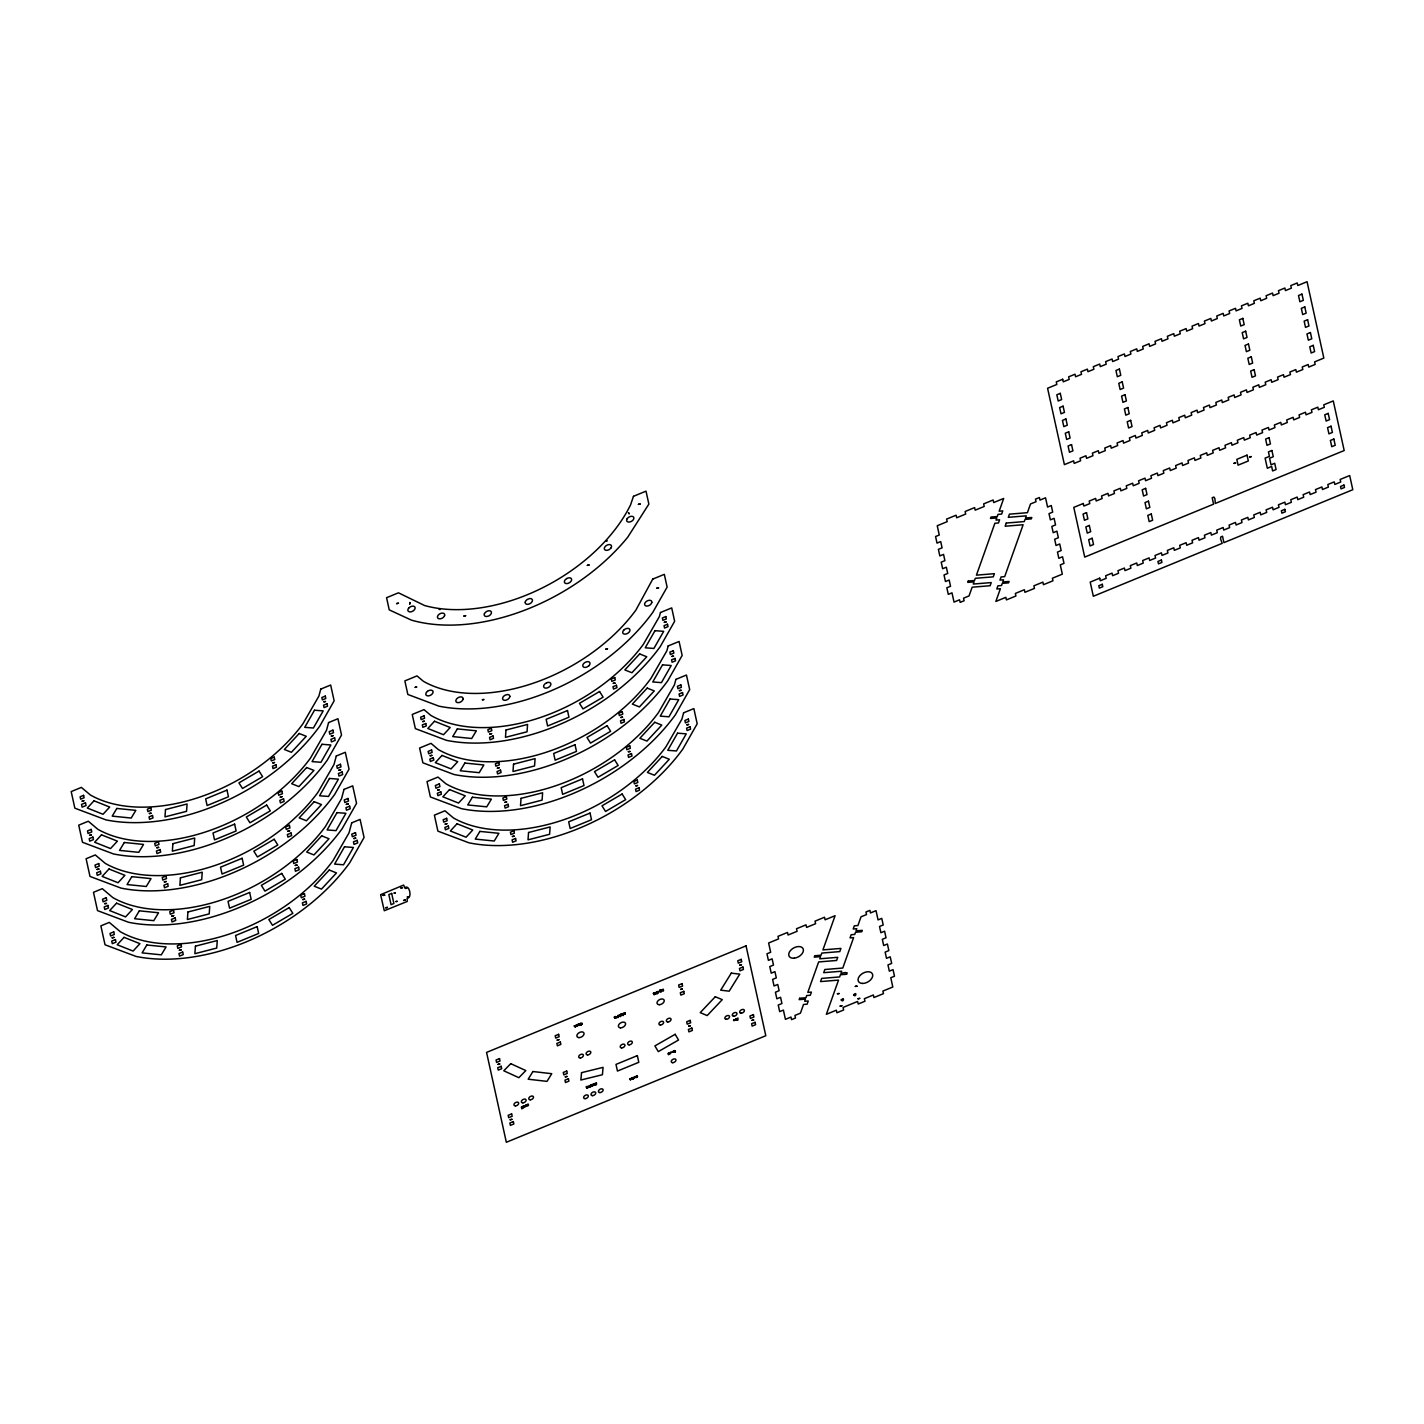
<?xml version="1.0" encoding="UTF-8"?>
<svg xmlns="http://www.w3.org/2000/svg" width="1424" height="1424" viewBox="0 0 1424 1424"><rect width="100%" height="100%" fill="white"/><g stroke="black" fill="none" stroke-linecap="round" stroke-linejoin="round"><path stroke-width="1.5" d="M633.271 1077.576L633.413 1078.698M616.628 1017.288C614.136 1018.302 617.5 1015.899 617.126 1016.896M591.939 1085.515C592.633 1086.298 593.612 1083.13 591.992 1085.604M629.675 1078.911C631.348 1081.386 628.767 1077.932 630.814 1079.267M630.939 1078.324L630.013 1079.089M524.975 1106.217L525.776 1105.042M574.602 1026.455C576.275 1028.288 575.794 1024.248 575.937 1026.206M528.073 1105.754L527.2 1105.896M577.841 1025.458L576.649 1026.117L576.524 1024.871M623.908 1014.422C622.128 1013.87 626.987 1014.119 623.997 1014.119M637.258 1076.847L636.154 1077.185L637.169 1075.85M662.249 990.73L663.406 990.748M672.52 1051.517C674.193 1053.368 671.968 1049.969 673.641 1052.087M659.526 990.712L660.683 991.976L661.163 989.983M668.657 1054.597C670.384 1054.686 669.209 1050.983 668.871 1053.902M588.183 1087.313L586.635 1087.491L587.952 1086.601M618.995 1016.611L618.603 1015.65M675.403 1051.464C674.424 1053.885 673.018 1049.31 675.403 1051.304M655.022 994.094L654.951 993.08M523.106 1107.765C520.614 1106.003 524.726 1108.513 523.836 1107.142M675.207 1050.752L673.694 1052.176M579.461 1023.589L578.375 1024.461M589.678 1085.907L589.981 1086.708M594.662 1085.017L594.146 1083.646L593.861 1084.803M591.565 1085.996L591.049 1085.017L591.476 1086.209M637.204 1076.562L636.777 1075.832M663.566 990.552L663.139 989.36L661.822 990.339M668.853 1053.6L669.725 1054.223L668.39 1054.33M631.793 1078.983L633.182 1078.965L632.879 1077.523M591.797 1085.07L592.455 1084.287M578.803 1025.333L580.191 1024.568M630.512 1079.445L630.654 1079.944M634.463 1077.096C632.114 1079.641 637.311 1076.864 634.214 1076.918M733.983 1019.548C732.132 1021.969 736.778 1019.655 734.232 1019.726M523.872 1106.822L523.106 1106.074L524.121 1107.196M659.917 991.104C662.836 993.098 658.013 988.95 660.967 990.41M675.154 1051.927L674.264 1050.663M735.46 1019.691L736.956 1019.317M578.838 1024.301L579.675 1025.209M619.547 1016.06L619.778 1015.419M620.793 1015.597C623.712 1015.704 619.867 1012.393 621.06 1015.437M736.92 1018.48C737.917 1018.943 733.716 1019.299 736.795 1020.065M654.773 994.344C652.156 991.763 654.915 996.658 654.631 993.311M620.846 1014.547L621.736 1014.297M658.903 991.656C658.992 992.848 659.437 991.318 657.799 991.46M657.479 991.887L658.155 992.955L657.55 991.727M736.956 1019.94L737.151 1018.641M522.341 1107.018L523.747 1106.395M576.328 1025.422L576.862 1026.241L577.361 1024.443M593.808 1084.323L595.179 1084.892M623.534 1013.639L625.385 1013.443M635.745 1076.562L636.742 1077.22M527.022 1105.131L527.966 1104.472M576.684 1025.227L577.628 1024.817M590.052 1085.693C592.882 1083.059 588.094 1087.527 591.423 1086.12M594.075 1084.18L595.535 1083.664L594.004 1083.771M624.958 1012.695L623.801 1013.692L625.189 1012.891M662.765 989.502L662.213 989.929M636.083 1077.025L636.902 1076.152M844.877 972.574L847.191 972.859L846.71 974.247L840.409 974.764L839.644 976.935L821.666 978.413L820.544 981.581L838.522 980.104L826.365 1014.297L836.351 1010.203L836.903 1012.767L843.631 1009.99L843.079 1007.427L857.64 1001.446L858.209 1004.009L864.938 1001.25L864.368 998.687L873.375 994.984L873.944 997.548L883.45 993.649L882.88 991.086L892.812 987.01L890.783 977.736L894.486 976.223L893.044 969.637L889.341 971.168L887.971 964.92L891.673 963.407L890.214 956.821L886.511 958.352L885.141 952.104L888.843 950.591L887.401 944.005L883.699 945.536L882.328 939.306L886.031 937.775L884.589 931.207L880.886 932.72L879.516 926.49L883.218 924.959L881.759 918.391L878.056 919.904L876.027 910.648L870.473 912.944L869.904 910.381L865.952 912.001L866.522 914.564L861.004 916.825L857.907 925.547L854.311 925.831L853.19 929L856.785 928.697L856.02 930.869L862.303 930.353L861.805 931.741L855.521 932.257L854.756 934.429L851.16 934.731L850.039 937.9L853.617 937.597L842.794 968.035L824.834 969.513L823.713 972.681L841.673 971.204L840.908 973.375L844.948 972.574M522.092 1108.62L522.021 1106.644M596.14 1082.792L596.371 1084.803L596.514 1082.952M577.094 1025.903L578.108 1025.333M595.552 1084.536L594.146 1084.536M736.03 1019.887L736.493 1018.712L737.169 1019.584M526.31 1106.145L526.097 1104.917M615.613 1017.768L615.399 1016.451M620.846 1015.223L621.914 1014.529M523.213 1106.359L523.284 1107.73M582.22 1024.123C579.675 1024.087 582.238 1021.88 582.167 1024.034M588.005 1087.527L587.097 1086.494L587.667 1087.989M624.193 1014.369L625.278 1013.852M623.943 1014.03L625.047 1013.692M662.142 990.303L663.299 990.303M593.256 1084.287L592.615 1085.729M526.043 1106.234L524.851 1107.071L524.53 1105.665M575.581 1026.597L575.759 1025.244M670.526 1052.265C670.277 1053.529 672.057 1051.464 671.647 1052.372M526.791 1104.775L526.791 1105.7M579.07 1025.28L580.191 1024.443M632.897 1077.932L631.864 1077.843L632.327 1079.072M668.443 1053.404L669.636 1053.867L669.084 1053.137M653.118 993.4L654.328 993.222M586.919 1086.583L587.845 1087.099M660.042 990.979L659.882 990.018M654.666 993.952L653.758 994.575M735.852 1019.086L736.92 1018.961M620.65 1014.369L621.095 1015.632M657.657 991.585L657.799 992.831M586.635 1086.815C587.792 1090.926 584.997 1084.999 586.866 1086.85M635.941 1076.259L636.457 1077.63M615.773 1017.822L614.812 1017.822M662.338 989.555L663.032 990.641M658.244 992.599L657.781 992.243M621.861 1015.437L621.896 1014.102M674.228 1051.019L674.46 1052.087M578.945 1024.016L579.746 1024.016M575.527 1026.508L574.103 1025.814L574.673 1026.633M670.775 1052.496L671.719 1052.55M623.926 1013.069L624.62 1014.351M632.487 1079.072L632.487 1077.612M618.906 1015.33L619.992 1014.689L620.419 1016.629M654.239 994.611L653.669 993.169L655.004 993.169M616.628 1017.519L615.328 1018.16M590.764 1085.017L590.818 1085.106M674.549 1051.962L673.623 1051.143M628.465 512.693L629.266 513.886L628.518 512.782M440.23 609.08L439.144 609.419L440.319 609.454M606.962 541.013L605.859 541.351L606.873 540.657M655.36 992.581L655.966 993.863L655.699 992.457M656.589 991.976L657.069 994.005L656.909 991.852M576.595 1025.476L577.752 1024.461M662.16 990.57L663.37 989.431M581.081 1025.191L580.6 1023.144L581.028 1025.102M623.071 1015.543L622.591 1013.514L623.392 1015.419M614.883 1018.302L614.242 1016.95L615.008 1018.16M617.909 1017.662L617.749 1015.49L618.176 1017.252M737.899 1017.929L738.006 1020.011M526.987 1105.22L528.322 1104.348M527.04 1105.398L528.571 1104.971L527.752 1104.205M588.984 1086.939L588.361 1086.031L589.376 1087.171M590.07 1086.209L591.547 1085.515M637.044 1076.206L637.596 1076.597M619.333 1015.045L618.675 1015.988M668.301 1053.19L668.604 1054.508M660.896 989.822L661.288 991.691M523.498 1105.967L524.014 1107.32M621.345 1013.977L622.092 1015.17M669.031 1054.33L668.283 1053.867M590.444 1086.815L589.821 1085.586M595.125 1083.344L596.015 1084.536M590.141 1086.37L591.102 1086.565M577.984 1024.675L578.162 1025.422M654.221 992.902L654.915 994.219M674.46 1050.592L675.279 1051.784M631.864 1077.843L632.559 1079.267M578.625 1024.016L579.301 1025.351M591.975 1084.554L592.847 1085.871M521.362 1107.035L521.771 1108.744M525.242 602.156L525.242 602.85A3.916 2.474 -29.2 0 0 529.283 603.972A3.916 2.474 -29.2 0 0 532.416 600.038L532.184 599.468A3.916 2.474 -29.2 0 0 529.319 598.65L527.467 599.379A3.916 2.474 -29.2 0 0 525.242 602.156M510.148 1119.78L511.892 1119.317L510.148 1119.78M165.504 809.562L164.97 816.878L186.544 811.324L187.078 803.99L165.504 809.562M172.909 843.667L172.357 851.178L194.162 845.553L194.714 838.042L172.909 843.667M180.421 877.825L179.869 885.354L201.692 879.712L202.244 872.2L180.421 877.825M187.932 912.001L187.381 919.512L209.203 913.888L209.755 906.376L187.932 912.001M195.444 946.159L194.892 953.688L216.715 948.064L217.267 940.534L195.444 946.159M506.001 730.014L505.467 737.347L527.04 731.776L527.574 724.442L506.001 730.014M513.53 764.172L512.996 771.505L534.552 765.952L535.086 758.618L513.53 764.172M521.042 798.348L520.508 805.681L542.081 800.11L542.615 792.776L521.042 798.348M528.553 832.506L528.019 839.84L549.593 834.286L550.127 826.952L528.553 832.506M581.544 1072.664L580.85 1080.033L602.405 1074.728L603.082 1067.359L581.544 1072.664M841.228 999.915C843.4 1003.475 845.019 995.803 841.228 999.915M853.581 994.842C855.735 998.42 857.444 990.677 853.581 994.842M509.828 696.443L509.667 697.173A3.916 2.474 -29.2 0 1 505.164 700.305A3.916 2.474 -29.2 0 1 502.743 697.724L503.117 696.959A3.916 2.474 -29.2 0 1 505.36 695.108L507.247 694.574A3.916 2.474 -29.2 0 1 509.828 696.443M400.892 888.078L402.583 887.65L400.998 887.9M858.031 998.811L859.722 998.366L858.031 998.811M320.774 689.091L318.869 696.14L302.867 723.873A144.856 91.545 -29.2 0 1 90.353 794.966L81.382 787.401L71.2 791.584L74.849 808.173L105.91 819.868A166.27 105.073 -29.2 0 0 319.777 726.115L334.142 700.822L330.671 685.033L320.774 689.091M328.588 722.573L326.505 730.316L310.485 758.066A144.981 91.634 -29.2 0 1 97.758 829.231L88.324 821.239L78.729 825.172L82.485 842.278L113.493 853.937A166.127 105.002 -29.2 0 0 327.182 760.274L341.529 735.015L337.933 718.728L328.588 722.573M336.295 756.002L334.017 764.474L317.997 792.242A144.981 91.634 -29.2 0 1 105.287 863.389L95.301 854.952L86.099 858.743L89.997 876.436L121.004 888.095A166.127 105.002 -29.2 0 0 334.693 794.432L349.04 769.174L345.32 752.281L336.295 756.002M344.021 789.412L341.529 798.65L325.509 826.401A144.981 91.634 -29.2 0 1 112.799 897.565L102.297 888.683L93.486 892.296L97.508 910.612L128.534 922.271A166.127 105.002 -29.2 0 0 342.205 828.608L356.552 803.35L352.707 785.852L344.021 789.412M351.728 822.841L349.04 832.809L333.038 860.577A144.981 91.634 -29.2 0 1 120.31 931.723L109.292 922.396L100.873 925.867L105.038 944.788L136.045 956.43A166.127 105.002 -29.2 0 0 349.734 862.766L364.063 837.526L360.094 819.405L351.728 822.841M652.744 579.105L635.852 610.166A144.856 91.545 -29.2 0 1 423.337 681.259L417.001 675.902L404.861 680.903L407.834 694.467L438.895 706.144A166.27 105.073 -29.2 0 0 652.762 612.409L667.126 587.115L664.314 574.353L652.744 579.105M660.469 612.516L659.365 616.592L643.363 644.342A144.856 91.545 -29.2 0 1 430.849 715.418L423.996 709.633L412.23 714.456L415.363 728.625L446.406 740.32A166.27 105.073 -29.2 0 0 660.273 646.567L674.638 621.273L671.701 607.906L660.469 612.516M668.176 645.944L666.877 650.768L650.893 678.5A144.856 91.545 -29.2 0 1 438.361 749.594L430.991 743.346L419.617 748.027L422.875 762.801L453.936 774.478A166.27 105.073 -29.2 0 0 667.785 680.743L682.149 655.449L679.088 641.476L668.176 645.944M675.902 679.373L674.406 684.926L658.404 712.676A144.856 91.545 -29.2 0 1 445.872 783.752L437.969 777.077L427.004 781.58L430.386 796.959L461.447 808.654A166.27 105.073 -29.2 0 0 675.314 714.901L689.679 689.608L686.457 675.029L675.902 679.373M683.609 712.801L681.918 719.102L665.916 746.835A144.856 91.545 -29.2 0 1 453.402 817.928L444.964 810.79L434.391 815.151L437.898 831.135L468.959 842.812A166.27 105.073 -29.2 0 0 682.826 749.077L697.19 723.784L693.844 708.6L683.609 712.801M557.193 1040.107L558.867 1039.698L557.193 1040.107M484.427 613.708L484.213 614.438A3.916 2.474 -29.2 0 0 486.545 616.503L488.414 616.094A3.916 2.474 -29.2 0 0 491.209 613.548L491.422 612.818A3.916 2.474 -29.2 0 0 488.646 610.789A3.916 2.474 -29.2 0 0 484.427 613.708M688.718 1026.134L690.391 1025.761L688.718 1026.134M739.786 965.116L741.459 964.742L739.786 965.116M82.147 801.125L83.82 800.769L82.147 801.125M89.605 835.301L91.403 834.909L89.605 835.301M97.117 869.459L98.915 869.067L97.117 869.459M104.628 903.635L106.444 903.421L104.628 903.635M149.378 813.567L151.051 813.211L149.378 813.567M112.158 937.793L113.956 937.401L112.158 937.793M156.836 847.743L158.634 847.351L156.836 847.743M164.347 881.901L166.145 881.509L164.347 881.901M171.859 916.077L173.657 915.685L171.859 916.077M179.388 950.235L181.186 949.844L179.388 950.235M272.821 762.872L274.494 762.516L272.821 762.872M280.279 797.048L282.077 796.657L280.279 797.048M323.871 701.854L325.544 701.498L323.978 701.676M287.79 831.207L289.588 830.833L287.79 831.207M331.329 736.03L333.127 735.638L331.329 736.03M295.302 865.383L297.1 865.169L295.302 865.383M338.841 770.206L340.639 769.814L338.841 770.206M302.814 899.559L304.611 899.167L302.814 899.559M396.655 603.598L398.453 603.224L396.655 603.598M346.352 804.364L348.15 803.973L346.352 804.364M353.882 838.54L355.68 838.149L353.882 838.54M415.132 687.4L416.823 687.044L415.256 687.222M422.661 721.576L424.334 721.22L422.661 721.576M463.939 616.058L465.612 615.684L463.939 616.058M380.635 894.788L384.284 910.737L407.246 901.445L407.139 898.241C412.604 898.384 409.275 883.539 404.843 887.828L403.633 885.069L380.742 894.628M383.02 895.393L384.694 895.198L383.02 895.393M430.173 755.752L431.846 755.379L430.173 755.752M385.744 907.782L387.417 907.408L385.744 907.782M394.163 893.026L395.231 892.901L394.163 893.026M396.032 901.57L397.118 901.339L396.032 901.57M405.484 888.38L406.57 888.256L405.484 888.38M403.633 900.431L405.306 900.057L403.633 900.431M437.684 789.911L439.357 789.715L437.684 789.911M407.371 896.924L408.439 896.693L407.442 896.8M482.362 699.86L484.035 699.487L482.469 699.665M445.196 824.087L446.869 823.713L445.196 824.087M489.874 734.019L491.565 733.663L489.874 734.019M497.403 768.195L499.076 767.821L497.403 768.195M504.915 802.353L506.588 801.997L504.915 802.353M587.364 565.364L589.055 565.008L587.364 565.364M512.426 836.529L514.1 836.155L512.426 836.529M638.433 504.345L640.124 503.989L638.433 504.345M605.805 649.166L607.478 648.792L605.805 649.166M613.317 683.324L615.008 683.128L613.317 683.324M498.062 1064.369L499.735 1063.995L498.062 1064.369M656.856 588.148L658.547 587.952L656.856 588.148M620.828 717.5L622.519 717.144L620.828 717.5M664.367 622.324L666.058 621.95L664.367 622.324M628.358 751.676L630.031 751.48L628.358 751.676M671.897 656.482L673.57 656.126L672.003 656.304M635.869 785.834L637.543 785.478L635.869 785.834M679.408 690.658L681.081 690.284L679.408 690.658M565.275 1076.811L566.966 1076.455L565.275 1076.811M686.92 724.816L688.593 724.46L686.92 724.816M680.636 989.395L682.31 989.021L680.636 989.395M751.961 1020.367L753.634 1020.011L751.961 1020.367M837.437 993.738L839.11 993.543L837.437 993.738M840.16 1006.109L841.833 1005.753L840.16 1006.109M855.326 986.387L856.999 986.191L855.326 986.387M1233.914 463.387L1235.587 463.031L1233.914 463.387M1249.596 456.944L1251.269 456.588L1249.596 456.944M633.466 496.317L630.618 504.772A144.856 91.545 -29.2 0 1 424.619 605.538L398.453 592.811L386.563 597.706L389.233 609.864L411.429 620.134A166.27 105.073 -29.2 0 0 627.681 537.257L648.863 504.114L646.015 491.155L633.466 496.317M799.629 998.26L799.149 999.63L805.432 999.114L804.667 1001.286L808.262 1001.001L807.123 1004.169L803.528 1004.454L800.43 1013.176L794.93 1015.437L795.482 1018L791.548 1019.62L790.979 1017.056L785.425 1019.335L783.396 1010.097L779.676 1011.61L778.234 1005.041L781.936 1003.511L780.566 997.281L776.863 998.794L775.421 992.225L779.124 990.695L777.753 984.465L774.051 985.978L772.609 979.409L776.311 977.879L774.941 971.649L771.221 973.179L769.779 966.593L773.481 965.08L772.111 958.833L768.408 960.363L766.966 953.777L770.669 952.264L768.622 942.991L778.572 938.914L778.002 936.351L787.508 932.453L788.077 935.016L797.084 931.314L796.514 928.751L806.02 924.835L806.589 927.398L815.596 923.713L815.026 921.15L824.532 917.234L825.101 919.797L835.087 915.703L822.93 949.897L840.908 948.42L839.786 951.588L821.808 953.065L821.043 955.237L814.742 955.753L814.261 957.142L820.544 956.625L819.779 958.797L837.739 957.32L836.618 960.47L818.64 961.948L807.817 992.403L811.413 992.101L810.292 995.269L806.696 995.554L805.931 997.743L799.629 998.26M968.249 581.01L967.75 582.38L974.034 581.864L973.268 584.054L991.246 582.576L990.107 585.727L972.147 587.204L969.05 595.926L963.532 598.187L964.101 600.75L960.15 602.37L959.58 599.807L954.027 602.085L951.997 592.847L948.295 594.36L946.835 587.792L950.538 586.261L949.167 580.031L945.465 581.544L944.023 574.976L947.725 573.445L946.355 567.215L942.652 568.728L941.211 562.16L944.913 560.629L943.542 554.399L939.84 555.93L938.38 549.344L942.083 547.831L940.712 541.583L937.01 543.114L935.568 536.528L939.27 535.015L937.241 525.741L947.174 521.665L946.604 519.101L956.109 515.203L956.679 517.766L965.686 514.064L965.116 511.501L974.621 507.585L975.191 510.148L984.198 506.463L983.646 503.9L993.151 499.984L993.703 502.547L1003.689 498.453L999.167 511.198L1002.763 510.896L1001.642 514.064L998.046 514.367L997.263 516.538L990.979 517.054L990.481 518.443L996.782 517.927L995.999 520.098L999.595 519.796L998.473 522.964L994.878 523.249L976.437 575.154L994.397 573.676L993.276 576.845L975.298 578.304L974.532 580.494L968.249 581.01M1006.287 523.053L1005.166 526.221L1023.126 524.744L1004.685 576.631L1001.09 576.934L999.968 580.102L1003.564 579.799L1002.781 581.971L1009.082 581.455L1008.584 582.843L1002.3 583.359L1001.517 585.531L997.921 585.834L996.8 588.984L1000.396 588.699L995.857 601.444L1005.86 597.332L1006.412 599.896L1015.917 595.997L1015.365 593.434L1024.372 589.732L1024.942 592.295L1034.447 588.397L1033.877 585.834L1042.884 582.131L1043.454 584.694L1052.959 580.796L1052.389 578.233L1062.322 574.157L1060.293 564.883L1063.995 563.37L1062.553 556.784L1058.833 558.297L1057.462 552.067L1061.165 550.554L1059.723 543.968L1056.021 545.499L1054.65 539.251L1058.352 537.738L1056.911 531.152L1053.208 532.683L1051.838 526.435L1055.54 524.922L1054.098 518.336L1050.378 519.867L1049.007 513.637L1052.71 512.106L1051.268 505.538L1047.566 507.051L1045.536 497.795L1039.983 500.091L1039.413 497.528L1035.462 499.148L1036.031 501.711L1030.513 503.971L1027.416 512.693L1009.456 514.153L1008.317 517.321L1026.295 515.844L1025.529 518.016L1031.813 517.499L1031.314 518.888L1025.031 519.404L1024.265 521.576L1006.287 523.053M651.783 602.601L650.964 604.079A3.916 2.474 -29.2 0 1 647.564 606.001L646.656 606.054A3.916 2.474 -29.2 0 1 644.947 603.011A3.916 2.474 -29.2 0 1 649.771 600.305L650.572 600.447A3.916 2.474 -29.2 0 1 651.783 602.601M463.014 699.273L462.711 700.021A3.916 2.474 -29.2 0 1 458.724 702.619L457.051 702.495A3.916 2.474 -29.2 0 1 456.25 699.54L456.784 698.792A3.916 2.474 -29.2 0 1 461.109 696.906A3.916 2.474 -29.2 0 1 463.014 699.273M444.555 615.666L444.181 616.414A3.916 2.474 -29.2 0 1 439.215 618.817A3.916 2.474 -29.2 0 1 437.951 615.542L438.539 614.812A3.916 2.474 -29.2 0 1 442.045 613.121L443.665 613.335A3.916 2.474 -29.2 0 1 444.555 615.666M627.147 518.745L626.774 519.493A3.916 2.474 -29.2 0 0 628.393 522.021L629.266 522.038A3.916 2.474 -29.2 0 0 633.573 519.244A3.916 2.474 -29.2 0 0 632.114 516.342L631.241 516.325A3.916 2.474 -29.2 0 0 627.735 518.016L627.147 518.745M314.508 710.22L304.718 727.344L313.405 728.002L323.195 710.879L314.508 710.22M321.966 744.289L312.07 761.609L320.97 762.285L330.866 744.966L321.966 744.289M329.478 778.447L319.581 795.767L328.481 796.443L338.396 779.142L329.478 778.447M337.007 812.623L327.093 829.943L336.011 830.619L345.907 813.3L337.007 812.623M344.519 846.782L334.622 864.101L343.522 864.795L353.419 847.476L344.519 846.782M655.004 630.672L645.232 647.795L653.901 648.454L663.691 631.348L655.004 630.672M662.534 664.848L652.744 681.971L661.43 682.63L671.202 665.506L662.534 664.848M670.045 699.006L660.255 716.13L668.942 716.806L678.732 699.682L670.045 699.006M677.557 733.182L667.767 750.306L676.453 750.964L686.243 733.841L677.557 733.182M116.839 808.44L112.211 816.13L131.204 818.052L135.832 810.363L116.839 808.44M124.315 842.492L119.545 850.395L138.769 852.335L143.521 844.432L124.315 842.492M131.827 876.668L127.056 884.553L146.28 886.493L151.033 878.608L131.827 876.668M139.338 910.826L134.586 918.729L153.792 920.669L158.545 912.766L139.338 910.826M146.85 945.002L142.097 952.887L161.304 954.845L166.074 946.942L146.85 945.002M457.353 728.892L452.707 736.582L471.7 738.504L476.346 730.815L457.353 728.892M464.865 763.05L460.219 770.758L479.212 772.68L483.857 764.973L464.865 763.05M472.376 797.226L467.731 804.934L486.723 806.838L491.369 799.149L472.376 797.226M479.888 831.402L475.26 839.092L494.253 841.014L498.881 833.307L479.888 831.402M532.914 1071.524L528.162 1079.214L547.012 1081.368L551.764 1073.696L532.914 1071.524M731.277 973.144L720.686 990.178L729.177 991.175L739.768 974.123L731.277 973.144M623.659 630.28L623.125 631.01A3.916 2.474 -29.2 0 0 623.32 633.627L623.926 633.965A3.916 2.474 -29.2 0 0 629.034 632.238A3.916 2.474 -29.2 0 0 628.767 628.554L627.984 628.393A3.916 2.474 -29.2 0 0 624.371 629.604L623.659 630.28M611.038 547.884L609.703 549.255A3.916 2.474 -29.2 0 1 605.342 550.091L604.773 549.7A3.916 2.474 -29.2 0 1 605.414 546.3A3.916 2.474 -29.2 0 1 609.792 544.609L610.522 544.822A3.916 2.474 -29.2 0 1 611.038 547.884M409.026 607.799L408.421 608.511A3.916 2.474 -29.2 0 0 408.279 611.216L409.56 611.857A3.916 2.474 -29.2 0 0 413.174 610.878L413.939 610.255A3.916 2.474 -29.2 0 0 414.153 606.41A3.916 2.474 -29.2 0 0 409.026 607.799M93.984 800.804L87.309 808.031L103.009 814.279L109.701 807.052L93.984 800.804M101.496 834.838L94.643 842.243L110.538 848.562L117.391 841.157L101.496 834.838M109.007 869.014L102.154 876.419L118.05 882.738L124.903 875.333L109.007 869.014M116.537 903.19L109.666 910.577L125.561 916.896L132.414 909.509L116.537 903.19M124.048 937.348L117.195 944.753L133.073 951.072L139.944 943.667L124.048 937.348M434.498 721.256L427.805 728.483L443.523 734.731L450.198 727.504L434.498 721.256M442.01 755.432L435.317 762.641L451.034 768.889L457.709 761.68L442.01 755.432M449.521 789.59L442.846 796.817L458.546 803.065L465.239 795.838L449.521 789.59M457.033 823.766L450.358 830.975L466.057 837.223L472.75 830.014L457.033 823.766M299.182 733.485L284.337 749.469L291.404 752.299L306.249 736.297L299.182 733.485M306.694 767.518L291.671 783.698L298.915 786.6L313.939 770.42L306.694 767.518M314.206 801.676L299.182 817.874L306.427 820.776L321.468 804.578L314.206 801.676M321.717 835.852L306.694 852.033L313.956 854.934L328.98 838.754L321.717 835.852M329.247 870.028L314.206 886.209L321.468 889.11L336.491 872.93L329.247 870.028M639.679 653.936L624.833 669.921L631.9 672.751L646.763 656.767L639.679 653.936M647.208 688.095L632.345 704.097L639.412 706.927L654.275 690.925L647.208 688.095M654.72 722.271L639.857 738.273L646.941 741.085L661.786 725.101L654.72 722.271M662.231 756.429L647.386 772.431L654.453 775.261L669.298 759.259L662.231 756.429M715.293 996.729L700.216 1012.624L707.194 1015.561L722.271 999.648L715.293 996.729M510.753 1063.675L503.776 1070.777L518.852 1077.683L525.83 1070.581L510.753 1063.675M427.467 691.37L426.755 692.028A3.916 2.474 -29.2 0 0 426.702 695.571A3.916 2.474 -29.2 0 0 431.419 694.663L432.131 694.004A3.916 2.474 -29.2 0 0 432.469 690.64L431.08 690.142A3.916 2.474 -29.2 0 0 427.467 691.37M588.61 665.969L586.884 667.019A3.916 2.474 -29.2 0 1 583.537 667.019L583.057 666.557A3.916 2.474 -29.2 0 1 584.552 662.765A3.916 2.474 -29.2 0 1 589.251 662.035L589.732 662.48A3.916 2.474 -29.2 0 1 588.61 665.969M566.841 578.536L565.987 579.087A3.916 2.474 -29.2 0 0 564.58 582.594L565.008 583.092A3.916 2.474 -29.2 0 0 570.027 582.309A3.916 2.474 -29.2 0 0 571.006 578.322L570.383 577.984A3.916 2.474 -29.2 0 0 567.767 578.108L566.841 578.536M259.061 771.06L238.947 782.862L242.507 788.487L262.621 776.685L259.061 771.06M266.662 805.076L246.299 817.02L249.948 822.787L270.293 810.861L266.662 805.076M274.173 839.252L253.828 851.196L257.459 856.963L277.805 845.019L274.173 839.252M281.685 873.41L261.34 885.354L264.971 891.139L285.316 879.195L281.685 873.41M599.575 691.512L579.461 703.314L583.003 708.938L603.117 697.137L599.575 691.512M289.197 907.586L268.851 919.53L272.482 925.297L292.846 913.354L289.197 907.586M607.087 725.67L586.973 737.472L590.515 743.114L610.629 731.313L607.087 725.67M614.598 759.846L594.484 771.648L598.027 777.273L618.158 765.471L614.598 759.846M622.128 794.005L601.996 805.806L605.556 811.449L625.67 799.647L622.128 794.005M675.136 1034.305L654.898 1045.91L658.297 1051.624L678.536 1040.018L675.136 1034.305M546.62 682.808L545.73 683.289A3.916 2.474 -29.2 0 0 543.648 686.101L543.701 686.777A3.916 2.474 -29.2 0 0 547.902 687.685A3.916 2.474 -29.2 0 0 550.821 683.716L550.536 683.128A3.916 2.474 -29.2 0 0 547.564 682.488L546.62 682.808M409.863 602.566L409.685 604.043L409.863 602.566M1062.696 379.265L1056.27 381.899L1056.839 384.462L1047.583 388.271L1064.387 464.633L1073.643 460.842L1074.194 463.405L1080.62 460.771L1080.051 458.208L1085.978 455.769L1086.548 458.332L1092.956 455.698L1092.404 453.135L1098.331 450.696L1098.883 453.259L1105.309 450.625L1104.739 448.062L1110.667 445.623L1111.236 448.186L1117.644 445.552L1117.092 442.989L1123.02 440.568L1123.572 443.131L1129.997 440.479L1129.428 437.916L1135.355 435.495L1135.925 438.058L1142.333 435.424L1141.781 432.86L1147.708 430.422L1148.26 432.985L1154.686 430.351L1154.116 427.787L1160.044 425.349L1160.613 427.912L1167.021 425.278L1166.47 422.714L1172.379 420.276L1172.949 422.839L1179.375 420.205L1178.805 417.641L1184.732 415.221L1185.302 417.784L1191.71 415.149L1191.158 412.586L1197.068 410.148L1197.637 412.711L1204.063 410.076L1203.494 407.513L1209.421 405.075L1209.991 407.638L1216.399 405.003L1215.847 402.44L1221.756 400.002L1222.326 402.565L1228.752 399.93L1228.182 397.367L1234.11 394.946L1234.679 397.51L1241.087 394.875L1240.518 392.312L1246.445 389.873L1247.015 392.437L1253.44 389.802L1252.871 387.239L1258.798 384.8L1259.35 387.364L1265.776 384.729L1265.206 382.166L1271.134 379.727L1271.703 382.291L1278.129 379.656L1277.559 377.093L1283.487 374.672L1284.039 377.218L1290.464 374.583L1289.895 372.02L1295.822 369.599L1296.392 372.162L1302.8 369.528L1302.248 366.965L1308.175 364.526L1308.727 367.089L1315.153 364.455L1314.583 361.892L1323.839 358.083L1307.054 281.721L1297.798 285.53L1297.228 282.967L1290.803 285.601L1291.372 288.164L1285.445 290.585L1284.875 288.022L1278.467 290.674L1279.037 293.237L1273.109 295.658L1272.54 293.095L1266.114 295.729L1266.684 298.292L1260.756 300.731L1260.204 298.168L1253.779 300.802L1254.348 303.365L1248.421 305.804L1247.851 303.241L1241.425 305.875L1241.995 308.438L1236.068 310.877L1235.516 308.314L1229.09 310.948L1229.66 313.511L1223.732 315.932L1223.163 313.369L1216.755 316.003L1217.306 318.567L1211.379 321.005L1210.827 318.442L1204.401 321.076L1204.971 323.64L1199.044 326.078L1198.474 323.515L1192.066 326.149L1192.618 328.713L1186.69 331.151L1186.139 328.588L1179.713 331.222L1180.282 333.786L1174.355 336.206L1173.785 333.643L1167.377 336.278L1167.929 338.841L1162.002 341.279L1161.45 338.716L1155.024 341.351L1155.594 343.914L1149.666 346.352L1149.097 343.789L1142.689 346.424L1143.241 348.987L1137.313 351.425L1136.761 348.862L1130.336 351.497L1130.905 354.06L1124.978 356.481L1124.408 353.935L1118 356.57L1118.552 359.133L1112.642 361.554L1112.073 358.99L1105.647 361.625L1106.217 364.188L1100.289 366.627L1099.72 364.063L1093.312 366.698L1093.863 369.261L1087.954 371.7L1087.384 369.136L1080.958 371.771L1081.528 374.334L1075.601 376.773L1075.031 374.209L1068.623 376.844L1069.193 379.407L1063.265 381.828L1062.696 379.265M1060.275 393.344L1056.822 394.768L1058.192 400.998L1061.645 399.592L1060.275 393.344M1119.406 369.065L1115.953 370.489L1117.324 376.719L1120.777 375.313L1119.406 369.065M1242.832 318.389L1239.378 319.795L1240.749 326.043L1244.202 324.619L1242.832 318.389M1301.963 294.109L1298.51 295.516L1299.881 301.763L1303.334 300.339L1301.963 294.109M83.589 795.357L80.118 796.781L80.652 799.184L84.105 797.76L83.589 795.357M325.295 696.105L321.842 697.529L322.376 699.914L325.829 698.49L325.295 696.105M85.476 802.78L81.524 804.4L82.129 807.141L86.081 805.521L85.476 802.78M326.986 703.794L323.533 705.218L324.067 707.603L327.52 706.179L326.986 703.794M1063.087 406.16L1059.634 407.584L1061.005 413.814L1064.458 412.408L1063.087 406.16M1122.219 381.881L1118.766 383.305L1120.136 389.535L1123.589 388.111L1122.219 381.881M1245.662 331.187L1242.209 332.611L1243.579 338.841L1247.032 337.435L1245.662 331.187M1304.776 306.908L1301.322 308.332L1302.693 314.562L1306.164 313.155L1304.776 306.908M1065.917 418.976L1062.446 420.4L1063.835 426.63L1067.288 425.206L1065.917 418.976M1125.031 394.697L1121.578 396.121L1122.949 402.351L1126.402 400.927L1125.031 394.697M1248.474 344.003L1245.021 345.427L1246.392 351.657L1249.845 350.251L1248.474 344.003M1307.606 319.724L1304.153 321.148L1305.523 327.378L1308.976 325.971L1307.606 319.724M91.207 829.391L87.505 830.922L88.057 833.485L91.759 831.954L91.207 829.391M332.931 730.138L329.229 731.651L329.781 734.214L333.483 732.701L332.931 730.138M150.802 807.817L147.348 809.224L147.882 811.627L151.336 810.203L150.802 807.817M274.245 757.123L270.791 758.547L271.325 760.932L274.779 759.508L274.245 757.123M1068.73 431.792L1065.277 433.216L1066.647 439.446L1070.1 438.022L1068.73 431.792M1127.861 407.513L1124.408 408.937L1125.779 415.167L1129.232 413.743L1127.861 407.513M1251.287 356.819L1247.833 358.243L1249.204 364.473L1252.657 363.049L1251.287 356.819M1310.418 332.54L1306.965 333.964L1308.336 340.194L1311.789 338.77L1310.418 332.54M92.898 837.081L89.196 838.611L89.748 841.175L93.45 839.644L92.898 837.081M334.622 737.828L330.92 739.341L331.472 741.904L335.174 740.391L334.622 737.828M152.493 815.489L149.039 816.913L149.573 819.316L153.027 817.892L152.493 815.489M275.936 764.813L272.482 766.219L273.016 768.622L276.47 767.198L275.936 764.813M227.003 790.106L205.643 798.882L207.103 805.539L228.463 796.764L227.003 790.106M1071.542 444.608L1068.089 446.015L1069.46 452.262L1072.913 450.838L1071.542 444.608M1130.674 420.329L1127.221 421.735L1128.591 427.983L1132.044 426.559L1130.674 420.329M1254.117 369.635L1250.664 371.059L1252.034 377.289L1255.487 375.865L1254.117 369.635M1313.231 345.356L1309.777 346.78L1311.148 353.01L1314.619 351.586L1313.231 345.356M424.085 715.827L420.632 717.233L421.148 719.636L424.619 718.212L424.085 715.827M665.809 616.556L662.356 617.98L662.872 620.366L666.343 618.942L665.809 616.556M425.776 723.499L422.323 724.923L422.839 727.326L426.31 725.902L425.776 723.499M667.5 624.246L664.047 625.67L664.563 628.055L668.034 626.631L667.5 624.246M98.719 863.567L95.016 865.08L95.586 867.643L99.288 866.13L98.719 863.567M340.443 764.296L336.74 765.827L337.292 768.39L340.995 766.86L340.443 764.296M158.438 841.833L154.735 843.364L155.287 845.927L158.99 844.396L158.438 841.833M281.863 791.157L278.161 792.67L278.73 795.233L282.433 793.72L281.863 791.157M100.41 871.257L96.707 872.77L97.277 875.333L100.979 873.82L100.41 871.257M342.134 771.986L338.431 773.517L338.983 776.08L342.686 774.549L342.134 771.986M160.129 849.523L156.426 851.054L156.978 853.617L160.681 852.086L160.129 849.523M283.554 798.846L279.852 800.359L280.421 802.922L284.124 801.409L283.554 798.846M234.622 824.14L213.013 833.004L214.526 839.84L236.117 830.975L234.622 824.14M431.597 749.985L428.143 751.409L428.677 753.794L432.131 752.388L431.597 749.985M673.321 650.732L669.867 652.139L670.401 654.542L673.855 653.118L673.321 650.732M491.316 728.269L487.862 729.675L488.379 732.078L491.832 730.654L491.316 728.269M614.759 677.575L611.288 678.999L611.822 681.384L615.275 679.96L614.759 677.575M433.288 757.675L429.834 759.099L430.368 761.484L433.822 760.06L433.288 757.675M675.012 658.422L671.558 659.828L672.092 662.231L675.546 660.807L675.012 658.422M493.007 735.959L489.553 737.365L490.07 739.768L493.523 738.344L493.007 735.959M616.45 685.264L612.979 686.688L613.513 689.074L616.966 687.65L616.45 685.264M106.23 897.743L102.528 899.256L103.098 901.819L106.8 900.288L106.23 897.743M347.954 798.472L344.252 799.985L344.822 802.549L348.524 801.036L347.954 798.472M567.5 710.558L546.14 719.334L547.617 725.991L568.959 717.215L567.5 710.558M165.949 876.009L162.247 877.522L162.799 880.085L166.501 878.572L165.949 876.009M289.392 825.315L285.672 826.846L286.242 829.409L289.944 827.878L289.392 825.315M1083.29 503.491L1073.785 507.389L1084.714 557.087L1213.586 504.167L1212.18 497.759L1213.907 497.047L1214.903 498.56L1215.313 503.455L1344.185 450.536L1333.273 400.927L1323.768 404.825L1324.302 407.3L1318.393 409.738L1317.823 407.175L1311.397 409.809L1311.967 412.373L1306.039 414.811L1305.47 412.248L1299.062 414.882L1299.614 417.446L1293.704 419.884L1293.134 417.321L1286.709 419.955L1287.278 422.519L1281.351 424.939L1280.781 422.376L1274.373 425.028L1274.925 427.592L1269.015 430.012L1268.446 427.449L1262.02 430.084L1262.59 432.647L1256.662 435.085L1256.093 432.522L1249.685 435.157L1250.254 437.72L1244.327 440.158L1243.757 437.595L1237.331 440.23L1237.901 442.793L1231.974 445.231L1231.422 442.668L1224.996 445.303L1225.566 447.866L1219.638 450.287L1219.069 447.723L1212.643 450.358L1213.212 452.921L1207.285 455.36L1206.733 452.796L1200.307 455.431L1200.877 457.994L1194.95 460.433L1194.38 457.869L1187.972 460.504L1188.524 463.067L1182.596 465.506L1182.045 462.942L1175.619 465.577L1176.188 468.14L1170.261 470.561L1169.691 467.998L1163.283 470.632L1163.835 473.195L1157.908 475.634L1157.356 473.071L1150.93 475.705L1151.5 478.268L1145.572 480.707L1145.003 478.144L1138.595 480.778L1139.147 483.341L1133.219 485.78L1132.667 483.217L1126.242 485.851L1126.811 488.414L1120.884 490.835L1120.314 488.272L1113.906 490.924L1114.458 493.487L1108.531 495.908L1107.979 493.345L1101.553 495.979L1102.123 498.542L1096.195 500.981L1095.626 498.418L1089.218 501.052L1089.769 503.615L1083.86 506.054L1083.29 503.491M107.921 905.415L104.219 906.946L104.789 909.509L108.491 907.978L107.921 905.415M349.645 806.162L345.943 807.675L346.513 810.238L350.215 808.725L349.645 806.162M167.64 883.699L163.938 885.212L164.49 887.775L168.192 886.262L167.64 883.699M291.083 833.004L287.363 834.535L287.933 837.098L291.635 835.568L291.083 833.004M242.133 858.298L220.524 867.18L222.037 874.016L243.629 865.133L242.133 858.298M1086.512 512.64L1083.059 514.064L1084.429 520.294L1087.883 518.87L1086.512 512.64M1145.644 488.361L1142.19 489.785L1143.561 496.015L1147.014 494.591L1145.644 488.361M1269.069 437.666L1265.616 439.09L1266.986 445.32L1270.457 443.914L1269.069 437.666M1328.2 413.387L1324.747 414.811L1326.118 421.041L1329.571 419.635L1328.2 413.387M439.322 783.876L435.37 785.514L435.975 788.237L439.927 786.618L439.322 783.876M680.832 684.891L677.379 686.315L677.913 688.7L681.366 687.294L680.832 684.891M498.827 762.427L495.374 763.851L495.908 766.237L499.361 764.83L498.827 762.427M622.27 711.751L618.817 713.157L619.333 715.56L622.786 714.136L622.27 711.751M1247.05 455.146L1236.815 459.365L1238.079 465.167L1248.332 460.967L1247.05 455.146M440.817 791.851L437.346 793.257L437.88 795.66L441.333 794.236L440.817 791.851M682.523 692.58L679.07 694.004L679.604 696.389L683.057 694.983L682.523 692.58M1089.324 525.456L1085.871 526.88L1087.242 533.11L1090.695 531.686L1089.324 525.456M1148.456 501.177L1145.003 502.601L1146.373 508.831L1149.827 507.407L1148.456 501.177M1271.899 450.482L1268.446 451.906L1269.425 456.392L1265.099 458.154L1267.324 468.247L1271.65 466.467L1272.629 470.952L1276.082 469.528L1274.711 463.298L1271.009 464.811L1269.567 458.243L1273.27 456.712L1271.899 450.482M1331.031 426.203L1327.56 427.627L1328.93 433.857L1332.401 432.433L1331.031 426.203M500.518 770.117L497.065 771.541L497.599 773.926L501.052 772.52L500.518 770.117M623.961 719.423L620.508 720.847L621.024 723.25L624.477 721.826L623.961 719.423M113.742 931.901L110.04 933.432L110.609 935.977L114.312 934.464L113.742 931.901M355.466 832.648L351.764 834.161L352.333 836.725L356.036 835.212L355.466 832.648M575.011 744.734L553.669 753.492L555.129 760.167L576.489 751.391L575.011 744.734M173.461 910.185L169.759 911.698L170.328 914.261L174.031 912.748L173.461 910.185M296.904 859.491L293.202 861.004L293.753 863.567L297.456 862.054L296.904 859.491M1092.155 538.272L1088.701 539.678L1090.072 545.926L1093.525 544.502L1092.155 538.272M1151.268 513.993L1147.815 515.399L1149.186 521.647L1152.639 520.223L1151.268 513.993M1333.843 439.019L1330.39 440.443L1331.76 446.673L1335.214 445.249L1333.843 439.019M115.433 939.591L111.731 941.104L112.3 943.667L116.003 942.154L115.433 939.591M357.157 840.32L353.455 841.851L354.024 844.414L357.727 842.883L357.157 840.32M175.152 917.857L171.45 919.388L172.019 921.951L175.722 920.42L175.152 917.857M298.595 867.18L294.893 868.693L295.444 871.257L299.147 869.744L298.595 867.18M249.645 892.474L228.054 901.339L229.549 908.174L251.158 899.309L249.645 892.474M446.638 818.319L443.184 819.743L443.701 822.129L447.154 820.722L446.638 818.319M688.362 719.067L684.891 720.491L685.425 722.876L688.878 721.452L688.362 719.067M506.339 796.603L502.886 798.027L503.42 800.413L506.873 798.989L506.339 796.603M629.782 745.909L626.329 747.333L626.845 749.718L630.316 748.294L629.782 745.909M448.329 826.009L444.875 827.433L445.392 829.818L448.845 828.412L448.329 826.009M690.053 726.756L686.582 728.162L687.116 730.565L690.569 729.141L690.053 726.756M508.03 804.293L504.577 805.699L505.111 808.102L508.564 806.678L508.03 804.293M631.473 753.599L628.02 755.023L628.536 757.408L632.007 755.984L631.473 753.599M582.523 778.892L561.181 787.668L562.64 794.325L584 785.55L582.523 778.892M180.973 944.343L177.27 945.874L177.84 948.437L181.542 946.907L180.973 944.343M304.416 893.649L300.713 895.18L301.283 897.743L304.985 896.212L304.416 893.649M182.664 952.033L178.961 953.546L179.531 956.109L183.233 954.596L182.664 952.033M306.107 901.339L302.404 902.869L302.974 905.433L306.676 903.902L306.107 901.339M1099.72 578.18L1090.214 582.096L1093.329 596.264L1222.201 543.345L1220.564 538.966L1220.795 536.937L1222.522 536.243L1223.928 542.633L1352.8 489.714L1349.685 475.545L1340.18 479.443L1340.732 482.006L1334.822 484.445L1334.252 481.882L1327.827 484.516L1328.396 487.079L1322.469 489.518L1321.899 486.955L1315.491 489.589L1316.061 492.152L1310.133 494.573L1309.564 492.01L1303.138 494.644L1303.708 497.207L1297.78 499.646L1297.228 497.083L1290.803 499.717L1291.372 502.28L1285.445 504.719L1284.875 502.156L1278.449 504.79L1279.019 507.353L1273.092 509.792L1272.54 507.229L1266.114 509.863L1266.684 512.426L1260.756 514.847L1260.187 512.284L1253.761 514.936L1254.33 517.482L1248.403 519.92L1247.851 517.357L1241.425 519.991L1241.995 522.555L1236.068 524.993L1235.498 522.43L1229.09 525.064L1229.642 527.628L1223.714 530.066L1223.163 527.503L1216.737 530.137L1217.306 532.701L1211.379 535.121L1210.809 532.576L1204.401 535.21L1204.953 537.774L1199.026 540.194L1198.474 537.631L1192.048 540.266L1192.618 542.829L1186.69 545.267L1186.121 542.704L1179.713 545.339L1180.265 547.902L1174.337 550.34L1173.785 547.777L1167.36 550.412L1167.929 552.975L1162.002 555.413L1161.432 552.85L1155.024 555.485L1155.576 558.048L1149.666 560.469L1149.097 557.905L1142.671 560.54L1143.241 563.103L1137.313 565.542L1136.744 562.978L1130.336 565.613L1130.887 568.176L1124.978 570.615L1124.408 568.051L1117.982 570.686L1118.552 573.249L1112.625 575.688L1112.055 573.124L1105.647 575.759L1106.199 578.322L1100.289 580.743L1099.72 578.18M257.157 926.632L235.565 935.515L237.06 942.35L258.67 933.468L257.157 926.632M1102.283 584.303L1098.812 585.727L1099.346 588.112L1102.799 586.706L1102.283 584.303M1161.397 560.024L1157.943 561.448L1158.477 563.833L1161.931 562.427L1161.397 560.024M1284.84 509.347L1281.386 510.753L1281.903 513.156L1285.374 511.732L1284.84 509.347M1343.971 485.068L1340.518 486.474L1341.034 488.877L1344.487 487.453L1343.971 485.068M513.868 830.762L510.397 832.186L510.931 834.571L514.384 833.165L513.868 830.762M637.293 780.085L633.84 781.491L634.374 783.894L637.827 782.47L637.293 780.085M515.559 838.451L512.088 839.875L512.622 842.26L516.075 840.854L515.559 838.451M638.984 787.775L635.531 789.181L636.065 791.584L639.518 790.16L638.984 787.775M391.671 893.418L388.841 894.592L391.048 904.667L393.896 903.492L391.671 893.418M590.052 813.068L568.692 821.826L570.152 828.501L591.512 819.726L590.052 813.068M746.034 945.856L486.563 1052.407L506.339 1142.279L765.809 1035.729L746.034 945.856M499.504 1058.602L496.05 1060.026L496.567 1062.411L500.02 1061.005L499.504 1058.602M558.617 1034.34L555.2 1035.746L555.716 1038.114L559.151 1036.708L558.617 1034.34M682.078 983.628L678.625 985.052L679.141 987.437L682.594 986.031L682.078 983.628M741.228 959.349L737.757 960.773L738.291 963.158L741.744 961.734L741.228 959.349M501.195 1066.291L497.741 1067.715L498.258 1070.1L501.711 1068.694L501.195 1066.291M560.326 1042.012L556.873 1043.436L557.389 1045.821L560.86 1044.397L560.326 1042.012M683.769 991.318L680.316 992.742L680.832 995.127L684.285 993.721L683.769 991.318M742.919 967.038L739.448 968.445L739.982 970.848L743.435 969.424L742.919 967.038M566.716 1071.062L563.263 1072.468L563.779 1074.871L567.233 1073.447L566.716 1071.062M690.159 1020.367L686.688 1021.791L687.222 1024.176L690.676 1022.752L690.159 1020.367M568.407 1078.751L564.954 1080.157L565.47 1082.56L568.924 1081.136L568.407 1078.751M691.85 1028.057L688.379 1029.481L688.913 1031.866L692.367 1030.442L691.85 1028.057M637.347 1055.629L615.987 1064.404L617.446 1071.062L638.806 1062.304L637.347 1055.629M511.643 1113.888L508.172 1115.312L508.706 1117.698L512.159 1116.274L511.643 1113.888M753.385 1014.618L749.932 1016.024L750.448 1018.427L753.919 1017.003L753.385 1014.618M513.334 1121.578L509.863 1122.984L510.397 1125.387L513.85 1123.963L513.334 1121.578M755.076 1022.307L751.623 1023.714L752.139 1026.117L755.61 1024.693L755.076 1022.307M862.357 983.45A7.957 5.037 -29.2 0 0 872.716 974.87A7.957 5.037 -29.2 0 0 861.075 974.479A7.957 5.037 -29.2 0 0 862.357 983.45M794.307 958.192A7.957 5.037 -29.2 0 0 803.136 948.776A7.957 5.037 -29.2 0 0 790.747 950.217A7.957 5.037 -29.2 0 0 794.307 958.192M741.156 1013.194A2.563 1.62 -29.2 0 0 744.378 1010.346A2.563 1.62 -29.2 0 0 740.551 1010.381A2.563 1.62 -29.2 0 0 741.156 1013.194M733.752 1016.238A2.563 1.62 -29.2 0 0 736.956 1013.39A2.563 1.62 -29.2 0 0 733.146 1013.425A2.563 1.62 -29.2 0 0 733.752 1016.238M726.347 1019.281A2.563 1.62 -29.2 0 0 729.551 1016.433A2.563 1.62 -29.2 0 0 725.724 1016.469A2.563 1.62 -29.2 0 0 726.347 1019.281M672.733 1062.678A2.563 1.62 -29.2 0 0 675.955 1059.83A2.563 1.62 -29.2 0 0 672.128 1059.865A2.563 1.62 -29.2 0 0 672.733 1062.678M667.82 1021.969A2.563 1.62 -29.2 0 0 671.042 1019.121A2.563 1.62 -29.2 0 0 667.215 1019.157A2.563 1.62 -29.2 0 0 667.82 1021.969M660.416 1025.013A2.563 1.62 -29.2 0 0 663.62 1022.165A2.563 1.62 -29.2 0 0 659.81 1022.201A2.563 1.62 -29.2 0 0 660.416 1025.013M659.312 1004.703A3.916 2.474 -29.2 0 0 664.207 1000.342A3.916 2.474 -29.2 0 0 658.369 1000.413A3.916 2.474 -29.2 0 0 659.312 1004.703M629.123 1044.842A2.563 1.62 -29.2 0 0 632.327 1041.994A2.563 1.62 -29.2 0 0 628.5 1042.048A2.563 1.62 -29.2 0 0 629.123 1044.842M621.718 1047.886A2.563 1.62 -29.2 0 0 624.922 1045.038A2.563 1.62 -29.2 0 0 621.095 1045.074A2.563 1.62 -29.2 0 0 621.718 1047.886M620.526 1027.843A3.916 2.474 -29.2 0 0 625.581 1023.589A3.916 2.474 -29.2 0 0 619.849 1023.447A3.916 2.474 -29.2 0 0 620.526 1027.843M578.945 1037.615A3.916 2.474 -29.2 0 0 584.054 1033.415A3.916 2.474 -29.2 0 0 578.358 1033.201A3.916 2.474 -29.2 0 0 578.945 1037.615M587.596 1054.917A2.563 1.62 -29.2 0 0 590.8 1052.069A2.563 1.62 -29.2 0 0 586.973 1052.105A2.563 1.62 -29.2 0 0 587.596 1054.917M580.405 1057.943A2.563 1.62 -29.2 0 0 583.342 1054.953A2.563 1.62 -29.2 0 0 579.408 1055.309A2.563 1.62 -29.2 0 0 580.405 1057.943M599.913 1092.582A2.563 1.62 -29.2 0 0 603.117 1089.734A2.563 1.62 -29.2 0 0 599.29 1089.769A2.563 1.62 -29.2 0 0 599.913 1092.582M592.509 1095.626A2.563 1.62 -29.2 0 0 595.713 1092.778A2.563 1.62 -29.2 0 0 591.886 1092.813A2.563 1.62 -29.2 0 0 592.509 1095.626M585.104 1098.652A2.563 1.62 -29.2 0 0 588.308 1095.804A2.563 1.62 -29.2 0 0 584.481 1095.857A2.563 1.62 -29.2 0 0 585.104 1098.652M530.28 1099.791A2.563 1.62 -29.2 0 0 533.484 1096.943A2.563 1.62 -29.2 0 0 529.657 1096.978A2.563 1.62 -29.2 0 0 530.28 1099.791M522.875 1102.835A2.563 1.62 -29.2 0 0 526.079 1099.987A2.563 1.62 -29.2 0 0 522.252 1100.022A2.563 1.62 -29.2 0 0 522.875 1102.835M515.452 1105.878A2.563 1.62 -29.2 0 0 518.674 1103.03A2.563 1.62 -29.2 0 0 514.847 1103.066A2.563 1.62 -29.2 0 0 515.452 1105.878"/></g></svg>
